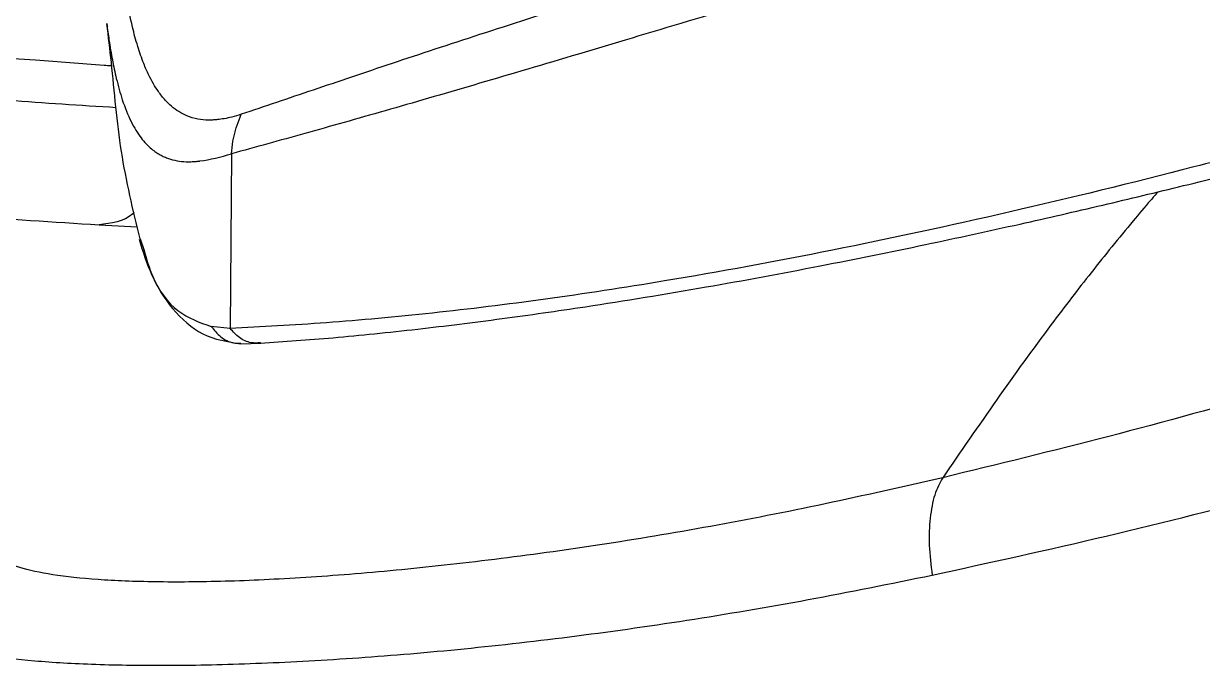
# Model space of a CAD drawing. Extents: x 939 to 1039, y 781 to 934.
# Drawn here: x 1025.541 to 1028.15, y 815.484 to 816.904 of the extents above; entities that cross this region are included whole.
import ezdxf

# ---------------------------------------------------------------- set-up
doc = ezdxf.new("R2010")
doc.units = 0
doc.header["$MEASUREMENT"] = 0
doc.layers.add('1', color=4, linetype='Continuous')

# ---------------------------------------------------------------- blocks, each defined once
blk = doc.blocks.new('Envoy')
at = {"layer": '1', "color": 3, "linetype": 'Continuous', "lineweight": 25}
for p, q in [((87.0544, 17.2848), (87.1385, 17.2804)), ((87.1452, 17.2537), (87.1531, 17.2302)), ((87.3442, 17.0553), (87.3027, 17.0599)), ((87.3678, 17.0214), (87.4124, 17.0227))]:
    blk.add_line(p, q, dxfattribs=at)
at = {"layer": '1', "color": 3, "linetype": 'Continuous', "lineweight": 25, "flags": 128}
blk.add_lwpolyline([(87.3477, 17.4419), (87.3459, 17.2487), (87.3441, 17.0554)], dxfattribs=at)
at = {"layer": '1', "color": 3, "linetype": 'Continuous', "lineweight": 25}
for points, knots in [([(91.5741, 18.8473), (91.4413, 18.8002), (91.1755, 18.7059), (90.7742, 18.573), (90.3722, 18.4445), (89.9707, 18.3218), (89.5714, 18.2035), (89.2096, 18.099), (88.8892, 18.0067), (88.6118, 17.926), (88.3504, 17.8485), (88.1104, 17.7743), (87.8937, 17.7049), (87.6998, 17.6412), (87.5249, 17.5818), (87.4207, 17.5468), (87.3686, 17.5293)], [0, 0, 0, 0, 0.082411, 0.164951, 0.247638, 0.330248, 0.412935, 0.496232, 0.559503, 0.622548, 0.685579, 0.74922, 0.81255, 0.875197, 0.937632, 1, 1, 1, 1]), ([(91.5855, 18.8151), (91.451, 18.7644), (91.1818, 18.6627), (90.7761, 18.5162), (90.37, 18.3733), (89.9648, 18.2362), (89.5623, 18.1047), (89.1981, 17.9899), (88.8764, 17.891), (88.5988, 17.8069), (88.3376, 17.7292), (88.0981, 17.6573), (87.8806, 17.593), (87.6849, 17.5362), (87.5069, 17.486), (87.4007, 17.4566), (87.3477, 17.4419)], [0, 0, 0, 0, 0.082589, 0.165416, 0.248371, 0.331192, 0.414034, 0.497446, 0.560621, 0.623393, 0.686188, 0.749611, 0.812567, 0.875073, 0.937549, 1, 1, 1, 1]), ([(92.0595, 18.2214), (91.9115, 18.1704), (91.616, 18.0685), (91.1768, 17.9206), (90.7426, 17.7791), (90.3141, 17.6461), (89.8911, 17.5228), (89.4747, 17.4104), (89.0679, 17.3109), (88.6755, 17.2264), (88.3335, 17.1635), (88.0391, 17.1187), (87.7889, 17.0879), (87.5529, 17.0663), (87.4138, 17.059), (87.3442, 17.0553)], [0, 0, 0, 0, 0.083389, 0.166545, 0.249266, 0.331863, 0.414655, 0.498053, 0.581911, 0.665729, 0.748937, 0.811246, 0.87376, 0.936869, 1, 1, 1, 1]), ([(87.4115, 17.0228), (87.4641, 17.0265), (87.5729, 17.0341), (87.7538, 17.0529), (87.9405, 17.0759), (88.1526, 17.1062), (88.387, 17.1445), (88.6397, 17.1912), (88.8726, 17.2383), (89.0818, 17.2838), (89.2726, 17.3276), (89.4558, 17.3716), (89.6433, 17.4184), (89.873, 17.478), (90.1487, 17.5528), (90.4708, 17.6444), (90.7904, 17.7393), (91.0424, 17.8167), (91.2213, 17.8728), (91.3358, 17.909), (91.4469, 17.9444), (91.5695, 17.9839), (91.7192, 18.0325), (91.8968, 18.0907), (92.0247, 18.1333), (92.0898, 18.1549)], [0, 0, 0, 0, 0.049216, 0.101623, 0.150721, 0.196721, 0.260224, 0.317422, 0.368441, 0.413138, 0.451408, 0.488313, 0.52652, 0.565887, 0.626878, 0.690625, 0.754948, 0.812342, 0.835684, 0.857522, 0.877856, 0.8991, 0.92741, 0.963089, 1, 1, 1, 1]), ([(85.4035, 17.7815), (85.4886, 17.7631), (85.706, 17.7162), (86.0567, 17.6561), (86.4549, 17.6005), (86.8001, 17.5629), (87.0125, 17.5496), (87.0922, 17.5446)], [0, 0, 0, 0, 0.151747, 0.387662, 0.623613, 0.858913, 1, 1, 1, 1]), ([(87.3686, 17.5293), (87.3617, 17.5272), (87.3492, 17.5233), (87.332, 17.5194), (87.3186, 17.5177), (87.3071, 17.5167), (87.2925, 17.516), (87.2725, 17.518), (87.2504, 17.5245), (87.2309, 17.5346), (87.2151, 17.5462), (87.2, 17.5609), (87.1866, 17.5777), (87.1746, 17.5966), (87.1637, 17.6172), (87.1516, 17.6441), (87.1394, 17.6797), (87.1264, 17.7271), (87.1196, 17.7633), (87.1157, 17.7842)], [0, 0, 0, 0, 0.065072, 0.117528, 0.164419, 0.192893, 0.228102, 0.305989, 0.387462, 0.446912, 0.503219, 0.552426, 0.610396, 0.654966, 0.698809, 0.752369, 0.824234, 0.898692, 1, 1, 1, 1]), ([(87.071, 17.7301), (87.0744, 17.7016), (87.0857, 17.6073), (87.098, 17.4466), (87.1288, 17.3177), (87.1442, 17.2535)], [0, 0, 0, 0, 0.1781409, 0.5900291, 1, 1, 1, 1]), ([(87.0713, 17.7301), (87.0729, 17.7179), (87.0765, 17.6902), (87.0835, 17.6495), (87.093, 17.6047), (87.1063, 17.5571), (87.1244, 17.5119), (87.1464, 17.4762), (87.1653, 17.4564), (87.1798, 17.4455), (87.1892, 17.4397), (87.1986, 17.4351), (87.2079, 17.4314), (87.2269, 17.4258), (87.2477, 17.4237), (87.2669, 17.4249), (87.2729, 17.4255), (87.2754, 17.4258), (87.2991, 17.4285), (87.3237, 17.4353), (87.3477, 17.4419)], [0, 0, 0, 0, 0.0472959, 0.1069279, 0.165718, 0.2403452, 0.3307202, 0.4174469, 0.4992408, 0.5305165, 0.5609006, 0.5903484, 0.6188172, 0.6462643, 0.7622482, 0.7973679, 0.8057407, 0.8124658, 0.8175521, 1, 1, 1, 1]), ([(84.6323, 17.6618), (84.8328, 17.6122), (85.2334, 17.5132), (85.8401, 17.4048), (86.4474, 17.3239), (86.8524, 17.2978), (87.0544, 17.2848)], [0, 0, 0, 0, 0.250975, 0.501599, 0.751392, 1, 1, 1, 1]), ([(91.945, 17.6685), (91.774, 17.6085), (91.4327, 17.4887), (90.9226, 17.3142), (90.4575, 17.1608), (90.0368, 17.0288), (89.6603, 16.9173), (89.2861, 16.8139), (89.0431, 16.7549), (88.9212, 16.7253)], [0, 0, 0, 0, 0.166666, 0.332477, 0.498131, 0.622659, 0.747705, 0.873437, 1, 1, 1, 1]), ([(86.8147, 17.657), (86.8478, 17.6545), (86.9317, 17.6481), (87.02, 17.6416), (87.0751, 17.6375), (87.08, 17.6371)], [0, 0, 0, 0, 0.372117, 0.944202, 1, 1, 1, 1]), ([(87.3477, 17.4419), (87.3482, 17.4509), (87.3491, 17.4635), (87.3548, 17.4919), (87.3625, 17.513), (87.3686, 17.5293)], [0, 0, 0, 0, 0.361874, 0.50298, 1, 1, 1, 1]), ([(88.8979, 16.5097), (89.0257, 16.5376), (89.2798, 16.593), (89.6702, 16.6922), (90.0614, 16.7999), (90.4964, 16.9285), (90.9752, 17.0788), (91.4982, 17.2509), (91.8469, 17.3698), (92.0215, 17.4293)], [0, 0, 0, 0, 0.128248, 0.255092, 0.380726, 0.505361, 0.670513, 0.835147, 1, 1, 1, 1]), ([(89.3977, 17.3579), (89.3921, 17.3515), (89.3736, 17.3303), (89.3396, 17.2899), (89.2958, 17.2367), (89.2504, 17.18), (89.2057, 17.1226), (89.0942, 16.9764), (89.0005, 16.8403), (88.9212, 16.7253)], [0, 0, 0, 0, 0.033199, 0.110785, 0.206111, 0.300766, 0.390524, 0.48461, 1, 1, 1, 1]), ([(87.1319, 17.3115), (87.131, 17.3108), (87.1093, 17.2914), (87.0813, 17.288), (87.0544, 17.2848)], [0, 0, 0, 0, 0.038927, 1, 1, 1, 1]), ([(87.1427, 17.2532), (87.1513, 17.2258), (87.1693, 17.1682), (87.2161, 17.0945), (87.283, 17.035), (87.3392, 17.026), (87.3682, 17.0214)], [0, 0, 0, 0, 0.219603, 0.460049, 0.721729, 1, 1, 1, 1]), ([(87.1531, 17.2302), (87.1593, 17.2094), (87.1769, 17.1506), (87.2265, 17.0867), (87.277, 17.0689), (87.3027, 17.0599)], [0, 0, 0, 0, 0.2121254, 0.600434, 1, 1, 1, 1]), ([(87.3027, 17.0599), (87.3092, 17.0518), (87.3228, 17.0352), (87.3468, 17.0226), (87.3626, 17.0229), (87.3682, 17.023)], [0, 0, 0, 0, 0.377785, 0.77944, 1, 1, 1, 1]), ([(87.4115, 17.0236), (87.4046, 17.0233), (87.3886, 17.0224), (87.3644, 17.0335), (87.3509, 17.0482), (87.3443, 17.0553)], [0, 0, 0, 0, 0.277593, 0.648642, 1, 1, 1, 1]), ([(88.9212, 16.7253), (88.8339, 16.7054), (88.6589, 16.6655), (88.4052, 16.6161), (88.1599, 16.5751), (87.9263, 16.5429), (87.7075, 16.519), (87.507, 16.5031), (87.3283, 16.4948), (87.1742, 16.4937), (87.047, 16.4989), (86.9477, 16.51), (86.8734, 16.5257), (86.8442, 16.5396), (86.8294, 16.5467)], [0, 0, 0, 0, 0.07951, 0.159462, 0.239944, 0.321059, 0.402907, 0.48552, 0.568963, 0.653315, 0.73853, 0.824577, 0.911329, 1, 1, 1, 1]), ([(88.9212, 16.7253), (88.9148, 16.7134), (88.9021, 16.6896), (88.8924, 16.6372), (88.8899, 16.5766), (88.8952, 16.532), (88.8979, 16.5097)], [0, 0, 0, 0, 0.249999, 0.500001, 0.749993, 1, 1, 1, 1]), ([(86.6761, 16.3702), (86.6917, 16.3631), (86.7225, 16.3491), (86.8012, 16.3324), (86.9065, 16.3195), (87.0418, 16.3115), (87.2059, 16.3091), (87.3966, 16.3133), (87.6105, 16.3246), (87.8437, 16.3439), (88.0922, 16.3716), (88.3526, 16.4083), (88.621, 16.4536), (88.8059, 16.491), (88.8979, 16.5097)], [0, 0, 0, 0, 0.0876503, 0.17379, 0.2596725, 0.345096, 0.4298768, 0.5138373, 0.5969326, 0.6791581, 0.7605243, 0.8410969, 0.9209277, 1, 1, 1, 1])]:
    blk.add_open_spline(points, degree=3, knots=knots, dxfattribs=at)

msp = doc.modelspace()

# ---------------------------------------------------------------- block references
at = {"layer": '1'}
msp.add_blockref('Envoy', (938.6538, 799.1744), dxfattribs=at)

doc.saveas('drawing.dxf')
